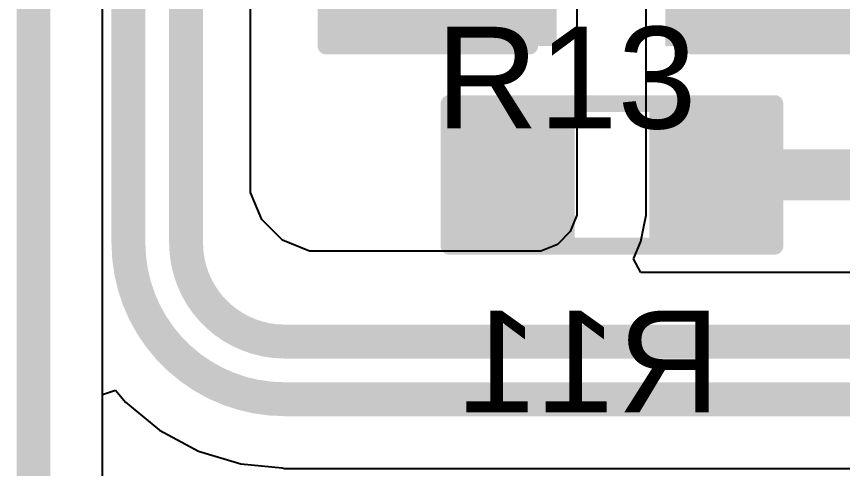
# Model space of a CAD drawing. Header units: inches. Extents: x 0 to 198, y 0 to 199.
# Drawn here: x -0.005 to 0.2385, y 1.0385 to 1.1717 of the extents above; entities that cross this region are included whole.
import ezdxf

# ---------------------------------------------------------------- set-up
doc = ezdxf.new("R2010")
doc.units = ezdxf.units.IN
doc.header["$MEASUREMENT"] = 0
for name, color, linetype in [('Board Outline', 216, 'Continuous'), ('Bottom Layer', 5, 'Continuous'), ('Bottom Overlay', 54, 'Continuous'), ('Bottom Paste', 16, 'Continuous'), ('Bottom Solder', 6, 'Continuous'), ('Layer 1', 16, 'Continuous'), ('Layer 2', 76, 'Continuous'), ('Top Layer', 1, 'Continuous'), ('Top Overlay', 2, 'Continuous')]:
    doc.layers.add(name, color=color, linetype=linetype)
doc.styles.add('Arial', font='', dxfattribs={"height": 0.2})
doc.styles.get('Arial').set_extended_font_data('Arial')

# ---------------------------------------------------------------- blocks, each defined once
blk = doc.blocks.new('R___0603_B_180')
at = {"layer": 'Bottom Layer'}
for points in [[(-0.045, -0.0175), (-0.045, 0.0175), (-0.015, 0.0175), (-0.015, -0.0175)], [(0.015, -0.0175), (0.015, 0.0175), (0.045, 0.0175), (0.045, -0.0175)]]:
    blk.add_hatch(color=5, dxfattribs=at).paths.add_polyline_path(points)
at = {"layer": 'Bottom Paste'}
for points in [[(-0.045, -0.0175), (-0.045, 0.0175), (-0.015, 0.0175), (-0.015, -0.0175)], [(0.015, -0.0175), (0.015, 0.0175), (0.045, 0.0175), (0.045, -0.0175)]]:
    blk.add_hatch(color=16, dxfattribs=at).paths.add_polyline_path(points)
at = {"layer": 'Bottom Solder'}
for points in [[(-0.049, -0.0215), (-0.049, 0.0215), (-0.011, 0.0215), (-0.011, -0.0215)], [(0.011, -0.0215), (0.011, 0.0215), (0.049, 0.0215), (0.049, -0.0215)]]:
    blk.add_hatch(color=6, dxfattribs=at).paths.add_polyline_path(points)
at = {"layer": 'Bottom Overlay'}
for points in [[(-0.048, 0.021, 0.005, 0.005, 0), (-0.048, -0.021, 0.005, 0.005, 0)], [(0.048, 0.021, 0.005, 0.005, 0), (-0.048, 0.021, 0.005, 0.005, 0)], [(0.048, 0.021, 0.005, 0.005, 0), (0.048, -0.021, 0.005, 0.005, 0)], [(0.048, -0.021, 0.005, 0.005, 0), (-0.048, -0.021, 0.005, 0.005, 0)]]:
    blk.add_lwpolyline(points, format="xyseb", dxfattribs=at)
for points in [[(-0.04925, 0.021, 0.0025, 0.0025, 1), (-0.04675, 0.021, 0.0025, 0.0025, 1)], [(-0.04925, 0.021, 0.0025, 0.0025, 1), (-0.04675, 0.021, 0.0025, 0.0025, 1)], [(0.04675, 0.021, 0.0025, 0.0025, 1), (0.04925, 0.021, 0.0025, 0.0025, 1)], [(0.04675, 0.021, 0.0025, 0.0025, 1), (0.04925, 0.021, 0.0025, 0.0025, 1)], [(-0.04925, -0.021, 0.0025, 0.0025, 1), (-0.04675, -0.021, 0.0025, 0.0025, 1)], [(-0.04925, -0.021, 0.0025, 0.0025, 1), (-0.04675, -0.021, 0.0025, 0.0025, 1)], [(0.04675, -0.021, 0.0025, 0.0025, 1), (0.04925, -0.021, 0.0025, 0.0025, 1)], [(0.04675, -0.021, 0.0025, 0.0025, 1), (0.04925, -0.021, 0.0025, 0.0025, 1)]]:
    blk.add_lwpolyline(points, format="xyseb", close=True, dxfattribs=at)
blk = doc.blocks.new('C___1206_B_354')
at = {"layer": 'Bottom Layer'}
for points in [[(-0.08, 0.035), (-0.02, 0.035), (-0.02, -0.035), (-0.08, -0.035)], [(0.02, 0.035), (0.08, 0.035), (0.08, -0.035), (0.02, -0.035)]]:
    blk.add_hatch(color=5, dxfattribs=at).paths.add_polyline_path(points)
at = {"layer": 'Bottom Paste'}
for points in [[(-0.08, 0.035), (-0.02, 0.035), (-0.02, -0.035), (-0.08, -0.035)], [(0.02, 0.035), (0.08, 0.035), (0.08, -0.035), (0.02, -0.035)]]:
    blk.add_hatch(color=16, dxfattribs=at).paths.add_polyline_path(points)
at = {"layer": 'Bottom Solder'}
for points in [[(-0.084, 0.039), (-0.016, 0.039), (-0.016, -0.039), (-0.084, -0.039)], [(0.016, 0.039), (0.084, 0.039), (0.084, -0.039), (0.016, -0.039)]]:
    blk.add_hatch(color=6, dxfattribs=at).paths.add_polyline_path(points)
at = {"layer": 'Bottom Overlay'}
for points in [[(-0.024, 0.039, 0.005, 0.005, 0), (-0.084, 0.039, 0.005, 0.005, 0)], [(-0.084, 0.039, 0.005, 0.005, 0), (-0.084, -0.039, 0.005, 0.005, 0)], [(0.084, 0.039, 0.005, 0.005, 0), (0.024, 0.039, 0.005, 0.005, 0)], [(0.084, 0.039, 0.005, 0.005, 0), (0.084, -0.039, 0.005, 0.005, 0)], [(-0.024, -0.039, 0.005, 0.005, 0), (-0.084, -0.039, 0.005, 0.005, 0)], [(0.084, -0.039, 0.005, 0.005, 0), (0.024, -0.039, 0.005, 0.005, 0)]]:
    blk.add_lwpolyline(points, format="xyseb", dxfattribs=at)
for points in [[(-0.08525, 0.039, 0.0025, 0.0025, 1), (-0.08275, 0.039, 0.0025, 0.0025, 1)], [(-0.08525, 0.039, 0.0025, 0.0025, 1), (-0.08275, 0.039, 0.0025, 0.0025, 1)], [(-0.02525, 0.039, 0.0025, 0.0025, 1), (-0.02275, 0.039, 0.0025, 0.0025, 1)], [(0.02275, 0.039, 0.0025, 0.0025, 1), (0.02525, 0.039, 0.0025, 0.0025, 1)], [(0.08275, 0.039, 0.0025, 0.0025, 1), (0.08525, 0.039, 0.0025, 0.0025, 1)], [(0.08275, 0.039, 0.0025, 0.0025, 1), (0.08525, 0.039, 0.0025, 0.0025, 1)], [(-0.08525, -0.039, 0.0025, 0.0025, 1), (-0.08275, -0.039, 0.0025, 0.0025, 1)], [(-0.08525, -0.039, 0.0025, 0.0025, 1), (-0.08275, -0.039, 0.0025, 0.0025, 1)], [(-0.02525, -0.039, 0.0025, 0.0025, 1), (-0.02275, -0.039, 0.0025, 0.0025, 1)], [(0.02275, -0.039, 0.0025, 0.0025, 1), (0.02525, -0.039, 0.0025, 0.0025, 1)], [(0.08275, -0.039, 0.0025, 0.0025, 1), (0.08525, -0.039, 0.0025, 0.0025, 1)], [(0.08275, -0.039, 0.0025, 0.0025, 1), (0.08525, -0.039, 0.0025, 0.0025, 1)]]:
    blk.add_lwpolyline(points, format="xyseb", close=True, dxfattribs=at)

msp = doc.modelspace()

# ---------------------------------------------------------------- linework, layer by layer
at = {"layer": 'Board Outline'}
msp.add_lwpolyline([(0, 0, 0.01, 0.01, 0), (0, 4.72441, 0.01, 0.01, 0)], format="xyseb", dxfattribs=at)
at = {"layer": 'Bottom Layer'}
for p, q in [((0.06398, 1.12415), (0.06398, 1.31368)), ((0.16023, 1.20103), (0.16023, 1.1158)), ((0.18062, 1.1158), (0.18062, 1.20103)), ((0.06398, 1.11985), (0.06398, 1.12415)), ((0.06728, 1.11189), (0.06398, 1.11985)), ((0.16023, 1.1158), (0.16023, 1.1158)), ((0.16023, 1.1158), (0.16023, 1.11315)), ((0.18062, 1.11315), (0.18062, 1.1158)), ((0.18062, 1.1158), (0.18062, 1.1158)), ((0.16023, 1.11315), (0.1582, 1.10827)), ((0.18004, 1.11024), (0.18062, 1.11315)), ((0.18062, 1.11315), (0.18062, 1.11315)), ((0.18062, 1.11315), (0.18062, 1.11315)), ((0.07337, 1.1058), (0.06728, 1.11189)), ((0.1582, 1.10827), (0.15446, 1.10452)), ((0.17907, 1.10535), (0.18004, 1.11024)), ((0.08133, 1.1025), (0.07337, 1.1058)), ((0.15446, 1.10452), (0.14957, 1.1025)), ((0.17704, 1.10046), (0.17907, 1.10535)), ((0.17907, 1.10535), (0.17907, 1.10535)), ((0.14957, 1.1025), (0.08133, 1.1025)), ((0.17691, 1.10026), (0.17704, 1.10046)), ((0.17904, 1.09626), (0.17691, 1.10026)), ((0.17704, 1.10046), (0.17704, 1.10046)), ((0.17704, 1.10046), (0.17704, 1.10046)), ((0.27415, 1.09626), (0.17904, 1.09626)), ((0.02039, 1.06024), (0.02416, 1.06158)), ((0.02039, 0.33691), (0.02039, 1.06024)), ((0.02416, 1.06158), (0.02711, 1.05798)), ((0.02711, 1.05798), (0.03717, 1.04973)), ((0.03717, 1.04973), (0.04864, 1.0436)), ((0.04864, 1.0436), (0.06109, 1.03982)), ((0.06109, 1.03982), (0.07331, 1.03862)), ((0.07331, 1.03862), (0.07403, 1.03848)), ((0.07403, 1.03848), (0.27415, 1.03848))]:
    msp.add_line(p, q, dxfattribs=at)
for points in [[(0.028, 1.1049, 0.01, 0.01, 0), (0.028, 1.38433, 0.01, 0.01, 0)], [(0.045, 1.1049, 0.01, 0.01, 0), (0.045, 1.38433, 0.01, 0.01, 0)], [(0.20055, 1.125, 0.015, 0.015, 0), (0.27024, 1.125, 0.015, 0.015, 0)], [(0.07403, 1.05887, 0.01, 0.01, -0.414214), (0.028, 1.1049, 0.01, 0.01, 0)], [(0.07403, 1.07587, 0.01, 0.01, -0.414214), (0.045, 1.1049, 0.01, 0.01, 0)], [(0.07403, 1.07587, 0.01, 0.01, 0), (0.27415, 1.07587, 0.01, 0.01, 0)], [(0.07403, 1.05887, 0.01, 0.01, 0), (0.27415, 1.05887, 0.01, 0.01, 0)]]:
    msp.add_lwpolyline(points, format="xyseb", dxfattribs=at)
for points in [[(0.1968, 1.125, 0.0075, 0.0075, 1), (0.2043, 1.125, 0.0075, 0.0075, 1)], [(0.0255, 1.1049, 0.005, 0.005, 1), (0.0305, 1.1049, 0.005, 0.005, 1)], [(0.0255, 1.1049, 0.005, 0.005, 1), (0.0305, 1.1049, 0.005, 0.005, 1)], [(0.0425, 1.1049, 0.005, 0.005, 1), (0.0475, 1.1049, 0.005, 0.005, 1)], [(0.0425, 1.1049, 0.005, 0.005, 1), (0.0475, 1.1049, 0.005, 0.005, 1)], [(0.07153, 1.07587, 0.005, 0.005, 1), (0.07653, 1.07587, 0.005, 0.005, 1)], [(0.07153, 1.07587, 0.005, 0.005, 1), (0.07653, 1.07587, 0.005, 0.005, 1)], [(0.07153, 1.05887, 0.005, 0.005, 1), (0.07653, 1.05887, 0.005, 0.005, 1)], [(0.07153, 1.05887, 0.005, 0.005, 1), (0.07653, 1.05887, 0.005, 0.005, 1)]]:
    msp.add_lwpolyline(points, format="xyseb", close=True, dxfattribs=at)
at = {"layer": 'Layer 1'}
msp.add_line((0.02039, 0.33691), (0.02039, 4.38558), dxfattribs=at)
at = {"layer": 'Layer 2'}
msp.add_line((0.02039, 0.33691), (0.02039, 2.38775), dxfattribs=at)
at = {"layer": 'Top Layer'}
msp.add_line((0.02039, 0.33691), (0.02039, 4.38558), dxfattribs=at)

# ---------------------------------------------------------------- block references
at = {"rotation": 180}
for name, p in [('C___1206_B_354', (0.17028, 1.20202)), ('R___0603_B_180', (0.17055, 1.125))]:
    msp.add_blockref(name, p, dxfattribs=at)

# ---------------------------------------------------------------- texts
at = {"layer": 'Bottom Overlay', "style": 'Arial', "text_generation_flag": 2}
msp.add_text('R11', height=0.03, dxfattribs=at).set_placement((0.20249, 1.055))
at = {"layer": 'Top Overlay', "style": 'Arial'}
msp.add_text('R13', height=0.03, dxfattribs=at).set_placement((0.11861, 1.13868))

doc.saveas('drawing.dxf')
